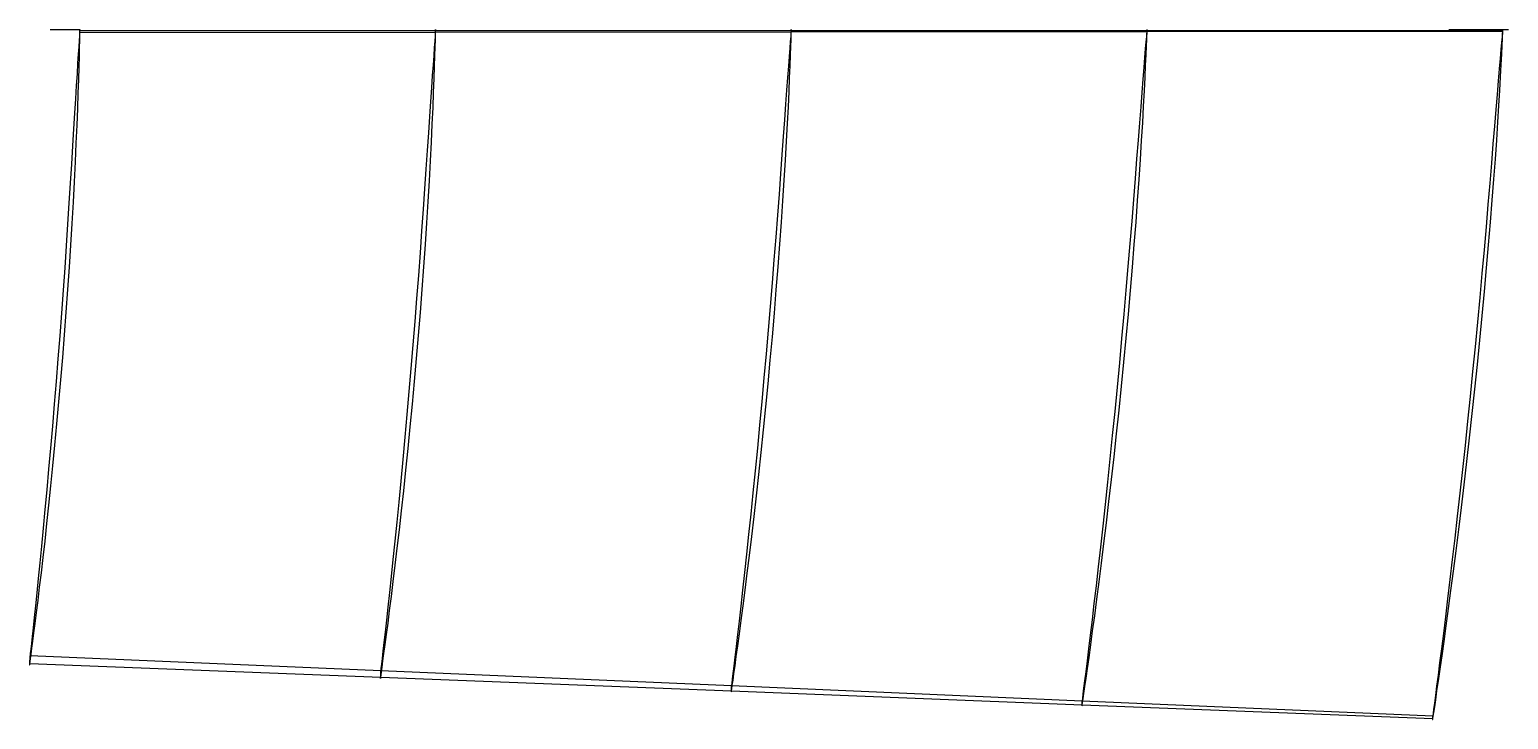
# Model space of a CAD drawing. Extents: x 327.3 to 377, y -23.2 to 0.
import ezdxf

# ---------------------------------------------------------------- set-up
doc = ezdxf.new("R2010")
doc.units = 0

msp = doc.modelspace()

# ---------------------------------------------------------------- linework, layer by layer
at = {"layer": '1', "color": 7}
for points in [[(329, 0, -48), (329, 0, 0), (328.983333, 0, 0.316667), (328.966667, 0, 0.633333), (328.95, 0, 0.95), (328.933333, 0, 1.266667), (328.916667, 0, 1.583333), (328.9, 0, 1.9), (328.883333, 0, 2.216667), (328.866667, 0, 2.533333), (328.85, 0, 2.85), (328.833333, 0, 3.166667), (328.816667, 0, 3.483333), (328.8, 0, 3.8), (328.783333, 0, 4.116667), (328.766667, 0, 4.433333), (328.75, 0, 4.75), (328.733333, 0, 5.066667), (328.716667, 0, 5.383333), (328.7, 0, 5.7), (328.683333, 0, 6.016667), (328.666667, 0, 6.333333), (328.65, 0, 6.65), (328.633333, 0, 6.966667), (328.616667, 0, 7.283333), (328.6, 0, 7.6), (328.583333, 0, 7.916667), (328.566667, 0, 8.233333), (328.55, 0, 8.55), (328.533333, 0, 8.866667), (328.516667, 0, 9.183333), (328.5, 0, 9.5), (328.483333, 0, 9.816667), (328.466667, 0, 10.133333), (328.45, 0, 10.45), (328.433333, 0, 10.766667), (328.416667, 0, 11.083333), (328.4, 0, 11.4), (328.383333, 0, 11.716667), (328.366667, 0, 12.033333), (328.35, 0, 12.35), (328.333333, 0, 12.666667), (328.316667, 0, 12.983333), (328.3, 0, 13.3), (328.283333, 0, 13.616667), (328.266667, 0, 13.933333), (328.25, 0, 14.25), (328.233333, 0, 14.566667), (328.216667, 0, 14.883333), (328.2, 0, 15.2), (328.183333, 0, 15.516667), (328.166667, 0, 15.833333), (328.15, 0, 16.15), (328.133333, 0, 16.466667), (328.116667, 0, 16.783333), (328.1, 0, 17.1), (328.083333, 0, 17.416667), (328.066667, 0, 17.733333), (328.05, 0, 18.05), (328.033333, 0, 18.366667), (328.016667, 0, 18.683333), (328, 0, 19), (328, 0, 66)], [(377, 0, -48), (377, 0, 0), (376.807795, 0, 1.825946), (376.780455, 0, 2.085676), (376.753115, 0, 2.345405), (376.725775, 0, 2.605135), (376.698435, 0, 2.864864), (376.671095, 0, 3.124594), (376.643755, 0, 3.384323), (376.616415, 0, 3.644053), (376.589076, 0, 3.903782), (376.561736, 0, 4.163512), (376.534396, 0, 4.423241), (376.507056, 0, 4.682971), (376.479716, 0, 4.942701), (376.452376, 0, 5.20243), (376.425036, 0, 5.46216), (376.397696, 0, 5.721889), (376.370356, 0, 5.981619), (376.343016, 0, 6.241348), (376.315676, 0, 6.501078), (376.288336, 0, 6.760807), (376.260996, 0, 7.020537), (376.233656, 0, 7.280266), (376.206316, 0, 7.539996), (376.178976, 0, 7.799725), (376.151636, 0, 8.059455), (376.124296, 0, 8.319185), (376.096956, 0, 8.578914), (376.069616, 0, 8.838644), (376.042277, 0, 9.098373), (376.014937, 0, 9.358103), (375.987597, 0, 9.617832), (375.960257, 0, 9.877562), (375.932917, 0, 10.137291), (375.905577, 0, 10.397021), (375.878237, 0, 10.65675), (375.850897, 0, 10.91648), (375.823557, 0, 11.176209), (375.796217, 0, 11.435939), (375.768877, 0, 11.695669), (375.741537, 0, 11.955398), (375.714197, 0, 12.215128), (375.686857, 0, 12.474857), (375.659517, 0, 12.734587), (375.632177, 0, 12.994316), (375.604837, 0, 13.254046), (375.577497, 0, 13.513775), (375.550157, 0, 13.773505), (375.522817, 0, 14.033234), (375.495477, 0, 14.292964), (375.468138, 0, 14.552693), (375.440798, 0, 14.812423), (375.413458, 0, 15.072152), (375.386118, 0, 15.331882), (375.358778, 0, 15.591612), (375.331438, 0, 15.851341), (375.304098, 0, 16.111071), (375.276758, 0, 16.3708), (375.249418, 0, 16.63053), (375.222078, 0, 16.890259), (375.194738, 0, 17.149989), (375.167398, 0, 17.409718), (375, 0, 19), (375, 0, 66)], [(328.995045, -0.023337, 0.094122), (340.94673, -0.024359, 0.538106), (352.898601, -0.024378, 0.982342), (364.850673, -0.023389, 1.426901), (376.802964, -0.021395, 1.871832)], [(329.000173, -0.097053, -0.003551), (340.952152, -0.085284, 0.453143), (352.904126, -0.073663, 0.90988), (364.856093, -0.062179, 1.36666), (376.80805, -0.050802, 1.823495)], [(327.320118, -21.31465, 18.745876), (339.107536, -21.771417, 18.385742), (350.893849, -22.231839, 18.025102), (362.679034, -22.695822, 17.66377), (374.463054, -23.163253, 17.301615)], [(327.324294, -21.038653, 19.00526), (339.107184, -21.5474, 18.614597), (350.889987, -22.055137, 18.221348), (362.672794, -22.561835, 17.825587), (374.455698, -23.06752, 17.427394)]]:
    msp.add_polyline3d(points, dxfattribs=at)
at = {"layer": '1', "color": 4}
for points in [[(329.000173, -0.097053, -0.003551), (329.000458, -0.082909, -0.008892), (329.00067, -0.069165, -0.012861), (329.000806, -0.056028, -0.0154), (329.000864, -0.043694, -0.016469), (329.000843, -0.03235, -0.016054), (329.000745, -0.022165, -0.01416), (329.000569, -0.013294, -0.010816), (329.00032, -0.005868, -0.006072), (329, 0, 0), (328.999615, 0.004223, 0.00731), (328.999171, 0.006738, 0.015746), (328.998674, 0.007506, 0.025184), (328.998133, 0.006519, 0.035481), (328.997554, 0.003789, 0.046482), (328.996946, -0.00064, 0.058022), (328.996319, -0.006702, 0.069928), (328.995683, -0.014306, 0.082022), (328.995045, -0.023337, 0.094122)], [(340.952152, -0.085284, 0.453143), (340.952455, -0.0728, 0.44845), (340.95268, -0.060649, 0.444964), (340.952824, -0.049029, 0.442742), (340.952884, -0.038128, 0.44182), (340.95286, -0.028121, 0.442212), (340.952752, -0.01917, 0.443913), (340.952562, -0.011419, 0.446894), (340.952293, -0.004995, 0.451108), (340.951949, 0, 0.456487), (340.951536, 0.003485, 0.462942), (340.951061, 0.005404, 0.470372), (340.950532, 0.005727, 0.478654), (340.949956, 0.004448, 0.487656), (340.949344, 0.001589, 0.497233), (340.948705, -0.002804, 0.507229), (340.948049, -0.00866, 0.517484), (340.947387, -0.015884, 0.527832), (340.94673, -0.024359, 0.538106)], [(352.904126, -0.073663, 0.90988), (352.904437, -0.062838, 0.905831), (352.904668, -0.052283, 0.902826), (352.904815, -0.042182, 0.900918), (352.904876, -0.032708, 0.90014), (352.904849, -0.024029, 0.900504), (352.904735, -0.016293, 0.902006), (352.904535, -0.009636, 0.904617), (352.904255, -0.004174, 0.908295), (352.903898, 0, 0.912973), (352.90347, 0.002812, 0.918572), (352.90298, 0.004214, 0.924993), (352.902435, 0.004182, 0.932126), (352.901846, 0.002717, 0.939846), (352.901222, -0.000156, 0.948019), (352.900574, -0.004387, 0.956504), (352.899914, -0.009902, 0.965153), (352.899252, -0.016604, 0.973816), (352.898601, -0.024378, 0.982342)], [(364.856093, -0.062179, 1.36666), (364.856402, -0.053013, 1.363251), (364.85663, -0.044056, 1.360725), (364.856775, -0.035474, 1.359127), (364.856833, -0.027428, 1.358488), (364.856804, -0.020068, 1.358819), (364.856688, -0.013532, 1.360115), (364.856486, -0.007943, 1.362351), (364.856204, -0.003404, 1.365486), (364.855846, 0, 1.36946), (364.85542, 0.002205, 1.374199), (364.854932, 0.003169, 1.379615), (364.854392, 0.002876, 1.385607), (364.853811, 0.00133, 1.392063), (364.853199, -0.001439, 1.398862), (364.852567, -0.005379, 1.405877), (364.851927, -0.010417, 1.412976), (364.851292, -0.016458, 1.420028), (364.850673, -0.023389, 1.426901)], [(376.80805, -0.050802, 1.823495), (376.808343, -0.043297, 1.820722), (376.808559, -0.035942, 1.818669), (376.808696, -0.028886, 1.817376), (376.80875, -0.022269, 1.81687), (376.808719, -0.016227, 1.817162), (376.808606, -0.010879, 1.818245), (376.808411, -0.006334, 1.820097), (376.808139, -0.002683, 1.822681), (376.807795, 0, 1.825946), (376.807387, 0.001662, 1.829825), (376.806922, 0.002268, 1.834241), (376.80641, 0.001808, 1.839104), (376.805861, 0.00029, 1.844317), (376.805287, -0.002255, 1.849775), (376.804698, -0.005776, 1.855368), (376.804107, -0.010202, 1.860983), (376.803525, -0.015444, 1.866508), (376.802964, -0.021395, 1.871832)]]:
    msp.add_polyline3d(points, dxfattribs=at)
at = {"layer": '1', "color": 1}
for points in [[(327.320118, -21.31465, 18.745876), (327.32852, -21.251946, 18.663875), (327.342807, -21.145001, 18.524312), (327.36287, -20.994119, 18.328046), (327.388554, -20.799739, 18.076301), (327.419662, -20.562482, 17.770605), (327.455956, -20.28298, 17.412938), (327.497173, -19.960395, 17.007171), (327.542993, -19.595366, 16.556242), (327.593036, -19.191229, 16.060898), (327.646923, -18.747929, 15.525615), (327.704241, -18.264316, 14.956437), (327.764519, -17.745895, 14.353195), (327.827291, -17.191408, 13.722864), (327.892055, -16.603207, 13.069191), (327.958313, -15.985705, 12.394108), (328.025522, -15.336835, 11.706599), (328.093212, -14.665294, 11.004657), (328.160793, -13.966538, 10.300539), (328.227863, -13.251441, 9.590215), (328.293835, -12.516497, 8.885353), (328.358375, -11.771627, 8.183038), (328.420944, -11.015033, 7.493397), (328.481284, -10.255732, 6.814443), (328.53895, -9.49386, 6.154215), (328.593716, -8.735915, 5.513396), (328.645297, -7.984868, 4.896605), (328.69334, -7.241363, 4.311156), (328.737861, -6.5141, 3.754504), (328.778435, -5.800323, 3.237682), (328.815302, -5.111106, 2.75456), (328.848216, -4.445854, 2.312926), (328.877272, -3.8102, 1.912486), (328.902708, -3.211097, 1.550727), (328.924545, -2.650673, 1.230713), (328.943034, -2.134351, 0.950793), (328.958499, -1.667959, 0.708171), (328.971045, -1.253226, 0.504783), (328.980896, -0.89349, 0.33992), (328.988476, -0.59477, 0.208745), (328.994101, -0.36117, 0.108306), (328.997961, -0.194835, 0.037651), (329.000173, -0.097053, -0.003551)], [(339.107536, -21.771417, 18.385742), (339.116785, -21.704743, 18.308089), (339.132513, -21.591025, 18.175888), (339.154594, -21.430658, 17.989977), (339.182852, -21.224183, 17.751519), (339.217064, -20.972335, 17.461973), (339.256959, -20.675944, 17.123181), (339.302211, -20.334796, 16.738564), (339.352453, -19.949548, 16.311138), (339.4073, -19.523435, 15.841648), (339.466307, -19.057089, 15.334028), (339.528975, -18.549866, 14.794044), (339.594846, -18.00677, 14.221819), (339.663368, -17.427825, 13.62323), (339.733992, -16.814916, 13.002541), (339.806217, -16.172823, 12.361132), (339.879393, -15.500287, 11.707442), (339.953099, -14.805215, 11.039874), (340.026615, -14.084642, 10.369431), (340.099608, -13.34817, 9.6929), (340.171379, -12.593662, 9.02082), (340.24165, -11.830092, 8.350816), (340.309791, -11.056624, 7.692207), (340.375594, -10.281664, 7.043244), (340.438541, -9.505752, 6.411658), (340.498446, -8.73559, 5.797578), (340.554964, -7.973747, 5.206078), (340.607742, -7.222181, 4.642943), (340.656787, -6.488167, 4.106959), (340.701609, -5.770134, 3.608005), (340.742495, -5.077933, 3.140897), (340.779118, -4.41123, 2.713299), (340.811604, -3.775728, 2.324587), (340.840177, -3.177473, 1.973133), (340.86484, -2.618876, 1.661651), (340.88585, -2.105024, 1.388725), (340.903541, -1.641346, 1.151865), (340.917996, -1.229685, 0.952883), (340.929434, -0.873249, 0.79116), (340.938308, -0.577598, 0.662204), (340.944941, -0.346509, 0.563344), (340.949518, -0.181999, 0.493752), (340.952152, -0.085284, 0.453143)], [(350.893849, -22.231839, 18.025102), (350.903915, -22.161307, 17.951847), (350.921023, -22.041085, 17.827183), (350.945037, -21.871608, 17.651874), (350.975762, -21.65352, 17.427003), (351.012948, -21.387664, 17.153952), (351.056295, -21.075008, 16.834468), (351.105429, -20.715933, 16.471475), (351.159933, -20.311197, 16.067972), (351.219411, -19.863889, 15.624779), (351.28337, -19.375228, 15.145299), (351.351228, -18.845105, 14.634947), (351.42253, -18.278141, 14.09407), (351.496664, -17.675285, 13.527691), (351.573017, -17.038312, 12.940266), (351.651095, -16.372135, 12.332848), (351.730157, -15.676378, 11.713158), (351.809805, -14.958118, 11.080176), (351.889227, -14.215964, 10.443464), (351.968122, -13.458249, 9.80081), (352.045712, -12.684206, 9.161455), (352.121746, -11.901844, 8.523744), (352.19553, -11.111388, 7.895946), (352.266879, -10.320456, 7.276871), (352.335214, -9.530167, 6.673688), (352.400384, -8.747176, 6.086274), (352.461988, -7.974011, 5.519789), (352.519688, -7.213633, 4.978712), (352.573457, -6.472128, 4.463067), (352.622754, -5.749004, 3.98159), (352.667881, -5.05288, 3.530217), (352.70844, -4.383857, 3.116244), (352.744583, -3.747544, 2.738934), (352.776507, -3.149261, 2.39741), (352.804198, -2.591588, 2.094165), (352.827916, -2.079376, 1.827922), (352.848, -1.61764, 1.596553), (352.864514, -1.208355, 1.401716), (352.877673, -0.854589, 1.242907), (352.887951, -0.56146, 1.115994), (352.895678, -0.332452, 1.018575), (352.901034, -0.169464, 0.949946), (352.904126, -0.073663, 0.90988)], [(362.679034, -22.695822, 17.66377), (362.689871, -22.621631, 17.595038), (362.70829, -22.49519, 17.478062), (362.73414, -22.317, 17.313558), (362.767207, -22.087786, 17.102549), (362.807219, -21.808495, 16.846329), (362.85385, -21.480277, 16.546479), (362.906688, -21.103938, 16.205533), (362.965271, -20.680471, 15.826319), (363.029183, -20.212772, 15.409809), (363.097894, -19.702508, 14.958962), (363.170761, -19.150282, 14.478553), (363.247306, -18.560162, 13.969441), (363.326888, -17.934055, 13.435608), (363.408822, -17.273674, 12.881696), (363.492617, -16.583937, 12.308571), (363.577465, -15.8654, 11.723064), (363.662964, -15.124313, 11.124867), (363.748251, -14.360791, 10.521975), (363.833016, -13.58196, 9.913306), (363.916438, -12.788398, 9.306658), (363.998261, -11.987154, 8.701243), (364.077748, -11.17941, 8.10429), (364.154725, -10.372186, 7.515038), (364.22856, -9.567157, 6.940082), (364.299135, -8.770869, 6.37913), (364.365984, -7.985838, 5.837421), (364.42881, -7.215862, 5.318237), (364.487516, -6.46607, 4.822707), (364.541535, -5.736936, 4.358459), (364.59116, -5.036043, 3.922441), (364.635908, -4.363757, 3.521804), (364.675974, -3.725726, 3.155501), (364.711489, -3.126461, 2.823656), (364.742445, -2.568879, 2.528265), (364.769088, -2.057459, 2.268422), (364.791762, -1.5969, 2.042269), (364.810511, -1.18927, 1.851352), (364.825547, -0.837536, 1.69524), (364.837363, -0.546405, 1.570162), (364.84629, -0.31906, 1.474028), (364.852499, -0.157289, 1.406258), (364.856093, -0.062179, 1.36666)], [(374.463054, -23.163253, 17.301615), (374.474615, -23.085567, 17.237476), (374.494265, -22.953194, 17.128316), (374.521839, -22.766691, 16.974796), (374.557108, -22.526863, 16.777865), (374.599779, -22.234753, 16.538724), (374.649499, -21.891641, 16.258832), (374.705835, -21.498722, 15.940311), (374.768288, -21.057284, 15.585703), (374.836411, -20.570007, 15.196205), (374.909644, -20.038925, 14.774375), (374.987307, -19.465327, 14.324265), (375.068882, -18.852872, 13.847164), (375.153713, -18.204082, 13.346325), (375.241054, -17.520952, 12.826136), (375.330403, -16.808186, 12.287591), (375.420916, -16.067299, 11.736458), (375.512152, -15.303759, 11.173235), (375.603244, -14.519058, 10.604298), (375.693828, -13.719242, 10.029737), (375.783085, -12.906148, 9.455837), (375.870714, -12.085915, 8.882769), (375.955971, -11.260727, 8.316539), (376.038653, -10.436876, 7.757115), (376.118105, -9.616733, 7.21024), (376.194217, -8.806508, 6.675831), (376.266488, -8.009075, 6.15868), (376.334655, -7.228702, 5.661301), (376.398542, -6.469868, 5.185639), (376.457564, -5.733854, 4.738338), (376.511967, -5.027234, 4.317487), (376.5612, -4.350803, 3.929824), (376.605486, -3.710066, 3.574279), (376.644877, -3.108937, 3.251771), (376.679369, -2.55054, 2.963964), (376.709195, -2.039078, 2.710223), (376.734689, -1.578927, 2.48902), (376.755886, -1.172258, 2.30176), (376.772987, -0.82193, 2.148109), (376.7865, -0.532258, 2.024675), (376.796752, -0.306153, 1.929675), (376.803903, -0.145301, 1.862653), (376.80805, -0.050802, 1.823495)]]:
    msp.add_polyline3d(points, dxfattribs=at)
at = {"layer": '1', "color": 3}
for points in [[(328.995045, -0.023337, 0.094122), (328.990692, -0.089827, 0.176626), (328.983256, -0.203209, 0.316946), (328.972749, -0.363044, 0.51396), (328.959211, -0.569105, 0.765638), (328.942781, -0.822452, 1.067633), (328.923686, -1.125418, 1.413389), (328.901939, -1.477045, 1.800142), (328.877426, -1.874177, 2.227437), (328.85027, -2.317208, 2.689756), (328.820537, -2.805619, 3.18238), (328.788087, -3.335133, 3.704958), (328.75305, -3.90588, 4.251215), (328.715463, -4.516303, 4.816746), (328.675057, -5.158302, 5.40488), (328.632163, -5.835192, 6.004685), (328.586468, -6.536247, 6.622055), (328.538224, -7.262056, 7.248979), (328.48737, -8.005058, 7.886989), (328.434007, -8.759988, 8.534628), (328.378398, -9.525127, 9.186221), (328.320648, -10.292473, 9.843199), (328.26117, -11.063027, 10.496743), (328.200125, -11.827153, 11.149955), (328.138001, -12.58715, 11.792745), (328.075035, -13.33215, 12.42949), (328.011768, -14.06596, 13.048802), (327.948524, -14.777296, 13.655555), (327.885835, -15.468467, 14.240391), (327.824136, -16.131395, 14.805024), (327.763933, -16.764874, 15.344249), (327.705718, -17.366042, 15.85487), (327.649988, -17.928838, 16.337159), (327.597223, -18.45438, 16.78455), (327.547902, -18.937549, 17.19704), (327.502486, -19.374734, 17.573464), (327.461385, -19.766124, 17.909386), (327.424985, -20.109614, 18.203058), (327.393651, -20.402012, 18.454209), (327.36769, -20.641986, 18.661258), (327.347353, -20.828565, 18.822786), (327.332841, -20.960965, 18.93771), (327.324294, -21.038653, 19.00526)], [(340.94673, -0.024359, 0.538106), (340.941715, -0.093989, 0.616355), (340.933155, -0.212691, 0.749419), (340.921064, -0.38, 0.93626), (340.905493, -0.595581, 1.174991), (340.886607, -0.860195, 1.461576), (340.864678, -1.175744, 1.789836), (340.839739, -1.541167, 2.157141), (340.81168, -1.953459, 2.562968), (340.780659, -2.412644, 3.002169), (340.746775, -2.917898, 3.470337), (340.709903, -3.465255, 3.966863), (340.670186, -4.053956, 4.486468), (340.627723, -4.682529, 5.024538), (340.582202, -5.343139, 5.584421), (340.534028, -6.037866, 6.156294), (340.482865, -6.75715, 6.745073), (340.428992, -7.500112, 7.344284), (340.37239, -8.260449, 7.954151), (340.313143, -9.032417, 8.57391), (340.251599, -9.814403, 9.197598), (340.187838, -10.598687, 9.826619), (340.122365, -11.385513, 10.452693), (340.05531, -12.16604, 11.078431), (339.987262, -12.941428, 11.694612), (339.918417, -13.701961, 12.30483), (339.84943, -14.449938, 12.898867), (339.780574, -15.175396, 13.480706), (339.712484, -15.879581, 14.041762), (339.645563, -16.554933, 14.583569), (339.580385, -17.20031, 15.100736), (339.517464, -17.812075, 15.590935), (339.457286, -18.385133, 16.053695), (339.400413, -18.919797, 16.483063), (339.347307, -19.411144, 16.87908), (339.298436, -19.855958, 17.240333), (339.254261, -20.254046, 17.562658), (339.215184, -20.603058, 17.844634), (339.181562, -20.900198, 18.085756), (339.153713, -21.144124, 18.284493), (339.131903, -21.333806, 18.439515), (339.116343, -21.468426, 18.549799), (339.107184, -21.5474, 18.614597)], [(352.898601, -0.024378, 0.982342), (352.892944, -0.097079, 1.056269), (352.883289, -0.221009, 1.181997), (352.869656, -0.395659, 1.358557), (352.852105, -0.620591, 1.584205), (352.830822, -0.89629, 1.855197), (352.806127, -1.224239, 2.165752), (352.778066, -1.603261, 2.513395), (352.746539, -2.030502, 2.897502), (352.711734, -2.505599, 3.313353), (352.673786, -3.027507, 3.756755), (352.632582, -3.592444, 4.226972), (352.58827, -4.198938, 4.719575), (352.541008, -4.84542, 5.229963), (352.490452, -5.524483, 5.761259), (352.437052, -6.236952, 6.304912), (352.380471, -6.97431, 6.864884), (352.320982, -7.734443, 7.436127), (352.258634, -8.511983, 8.017785), (352.193496, -9.301056, 8.609418), (352.125998, -10.099898, 9.205072), (352.056209, -10.901238, 9.805865), (351.984702, -11.70439, 10.404379), (351.911603, -12.501397, 11.002488), (351.837577, -13.292261, 11.592025), (351.762804, -14.068427, 12.175624), (351.688025, -14.830691, 12.744424), (351.613491, -15.570412, 13.301332), (351.539922, -16.28774, 13.838703), (351.467699, -16.975717, 14.357724), (351.397471, -17.633044, 14.853038), (351.329754, -18.255676, 15.322875), (351.265051, -18.83915, 15.766253), (351.203988, -19.383091, 16.177789), (351.147015, -19.882823, 16.557491), (351.094616, -20.335436, 16.903719), (351.047303, -20.740328, 17.212657), (351.005481, -21.095002, 17.483126), (350.969513, -21.397034, 17.714348), (350.939731, -21.645025, 17.90489), (350.916414, -21.837891, 18.053504), (350.899781, -21.974789, 18.159217), (350.889987, -22.055137, 18.221348)], [(364.850673, -0.023389, 1.426901), (364.844394, -0.099144, 1.496482), (364.833683, -0.228217, 1.614775), (364.818564, -0.410095, 1.780902), (364.799101, -0.644239, 1.993264), (364.775501, -0.930847, 2.248456), (364.748122, -1.271006, 2.541086), (364.717031, -1.66345, 2.8688), (364.682137, -2.105434, 3.230912), (364.643659, -2.596287, 3.623035), (364.60175, -3.134603, 4.041424), (364.556336, -3.716941, 4.484934), (364.507533, -4.34101, 4.950246), (364.455577, -5.005275, 5.432567), (364.400081, -5.70257, 5.935015), (364.341521, -6.432649, 6.450211), (364.279578, -7.187919, 6.981181), (364.214498, -7.965241, 7.524188), (364.146417, -8.760009, 8.077391), (364.075385, -9.566243, 8.640669), (364.001912, -10.381955, 9.208159), (363.926068, -11.200299, 9.780685), (363.848485, -12.019832, 10.351551), (363.769303, -12.833384, 10.921913), (363.689233, -13.639809, 11.484789), (363.608477, -14.431681, 12.041726), (363.527822, -15.20836, 12.58534), (363.447536, -15.962467, 13.117334), (363.368393, -16.693065, 13.631144), (363.290777, -17.393858, 14.127435), (363.215406, -18.063276, 14.601032), (363.14279, -18.696927, 15.050713), (363.073469, -19.291019, 15.474808), (363.008114, -19.844344, 15.868789), (362.947178, -20.352661, 16.232349), (362.891167, -20.813241, 16.563711), (362.840633, -21.225036, 16.859496), (362.795988, -21.585558, 17.118607), (362.757607, -21.892595, 17.340105), (362.725837, -22.144748, 17.522591), (362.70097, -22.340884, 17.664895), (362.683235, -22.480116, 17.766107), (362.672794, -22.561835, 17.825587)], [(376.802964, -0.021395, 1.871832), (376.7961, -0.100082, 1.936921), (376.784385, -0.234224, 2.047652), (376.767849, -0.423219, 2.203175), (376.746565, -0.666433, 2.402034), (376.720751, -0.963797, 2.641155), (376.6908, -1.316015, 2.915559), (376.656799, -1.721717, 3.223031), (376.618669, -2.178264, 3.5628), (376.576655, -2.684664, 3.930869), (376.530926, -3.239232, 4.323842), (376.481448, -3.838722, 4.740331), (376.428295, -4.480236, 5.177918), (376.371769, -5.162064, 5.63191), (376.311457, -5.877438, 6.105149), (376.247829, -6.625058, 6.591558), (376.180592, -7.398075, 7.093357), (376.109959, -8.19263, 7.607819), (376.036147, -9.004498, 8.132556), (375.959225, -9.827953, 8.667241), (375.879753, -10.660547, 9.206475), (375.797835, -11.49599, 9.750511), (375.714125, -12.331957, 10.293678), (375.628815, -13.162102, 10.836219), (375.542624, -13.984175, 11.372451), (375.455817, -14.7918, 11.902741), (375.369184, -15.583033, 12.421238), (375.283054, -16.351632, 12.928383), (375.198223, -17.095629, 13.41879), (375.115106, -17.809425, 13.892429), (375.03447, -18.49097, 14.344622), (374.956834, -19.135883, 14.774256), (374.882783, -19.740716, 15.179288), (374.813012, -20.303585, 15.555962), (374.747995, -20.820674, 15.903579), (374.688272, -21.289372, 16.220265), (374.634413, -21.708178, 16.503153), (374.586849, -22.074683, 16.751121), (374.545973, -22.386868, 16.96305), (374.51215, -22.643291, 17.137615), (374.485682, -22.842772, 17.273722), (374.466808, -22.984393, 17.370515), (374.455698, -23.06752, 17.427394)]]:
    msp.add_polyline3d(points, dxfattribs=at)
at = {"layer": '1', "color": 2}
for points in [[(327.324294, -21.038653, 19.00526), (327.321727, -21.063554, 19.023572), (327.319214, -21.091113, 19.037577), (327.31682, -21.1206, 19.046904), (327.31461, -21.151232, 19.051307), (327.312641, -21.182197, 19.050668), (327.310966, -21.212672, 19.045004), (327.30963, -21.241847, 19.034465), (327.308669, -21.268946, 19.01933), (327.308108, -21.293247, 19), (327.307965, -21.314101, 18.976987), (327.308243, -21.33095, 18.950902), (327.308936, -21.343344, 18.922437), (327.310027, -21.350949, 18.892348), (327.311487, -21.35356, 18.861435), (327.313278, -21.351105, 18.830521), (327.315351, -21.343649, 18.800428), (327.317652, -21.331388, 18.77196), (327.320118, -21.31465, 18.745876)], [(339.107184, -21.5474, 18.614597), (339.104846, -21.569072, 18.629572), (339.102611, -21.592923, 18.640775), (339.100537, -21.618307, 18.647904), (339.09868, -21.644538, 18.650766), (339.097091, -21.670905, 18.649283), (339.095813, -21.696696, 18.643497), (339.09488, -21.721211, 18.633562), (339.094318, -21.743785, 18.619749), (339.094143, -21.763805, 18.60243), (339.094361, -21.780727, 18.582073), (339.094965, -21.794091, 18.55923), (339.095942, -21.803531, 18.534519), (339.097263, -21.80879, 18.508609), (339.098895, -21.809722, 18.482203), (339.100792, -21.806302, 18.456017), (339.102904, -21.798621, 18.430762), (339.105173, -21.786886, 18.407123), (339.107536, -21.771417, 18.385742)], [(350.889987, -22.055137, 18.221348), (350.887921, -22.073516, 18.233256), (350.88599, -22.09363, 18.241947), (350.884248, -22.114924, 18.247181), (350.882743, -22.136811, 18.248814), (350.881516, -22.158687, 18.246801), (350.880601, -22.179949, 18.241198), (350.880024, -22.200009, 18.232159), (350.879801, -22.218312, 18.219934), (350.879938, -22.234353, 18.204859), (350.880432, -22.247687, 18.187351), (350.88127, -22.257945, 18.167893), (350.882429, -22.264841, 18.147022), (350.883878, -22.268184, 18.125314), (350.885576, -22.267881, 18.103369), (350.887477, -22.263938, 18.081794), (350.889528, -22.256463, 18.061184), (350.891672, -22.245664, 18.042111), (350.893849, -22.231839, 18.025102)], [(362.672794, -22.561835, 17.825587), (362.671037, -22.576859, 17.834695), (362.669435, -22.59321, 17.841159), (362.668034, -22.61043, 17.844797), (362.666872, -22.628035, 17.845508), (362.665982, -22.64553, 17.84327), (362.665389, -22.662422, 17.838147), (362.66511, -22.678236, 17.830283), (362.665153, -22.692527, 17.8199), (362.665517, -22.704892, 17.807289), (362.666192, -22.714982, 17.792805), (362.667159, -22.722514, 17.776855), (362.668392, -22.727273, 17.759888), (362.669856, -22.729126, 17.742382), (362.671509, -22.728018, 17.72483), (362.673305, -22.723982, 17.707725), (362.675194, -22.71713, 17.691549), (362.677122, -22.707654, 17.676759), (362.679034, -22.695822, 17.66377)], [(374.455698, -23.06752, 17.427394), (374.454291, -23.079123, 17.433963), (374.45304, -23.091684, 17.438479), (374.451982, -23.104844, 17.440813), (374.451147, -23.118226, 17.440898), (374.450559, -23.131446, 17.438733), (374.450235, -23.144125, 17.434378), (374.450184, -23.1559, 17.427959), (374.450408, -23.166433, 17.41966), (374.4509, -23.175423, 17.409718), (374.451647, -23.18261, 17.398419), (374.452627, -23.187789, 17.386086), (374.453812, -23.19081, 17.373074), (374.455169, -23.191587, 17.359754), (374.456658, -23.190097, 17.346508), (374.458237, -23.186382, 17.333718), (374.45986, -23.180549, 17.321749), (374.461481, -23.172765, 17.310944), (374.463054, -23.163253, 17.301615)]]:
    msp.add_polyline3d(points, dxfattribs=at)

doc.saveas('drawing.dxf')
